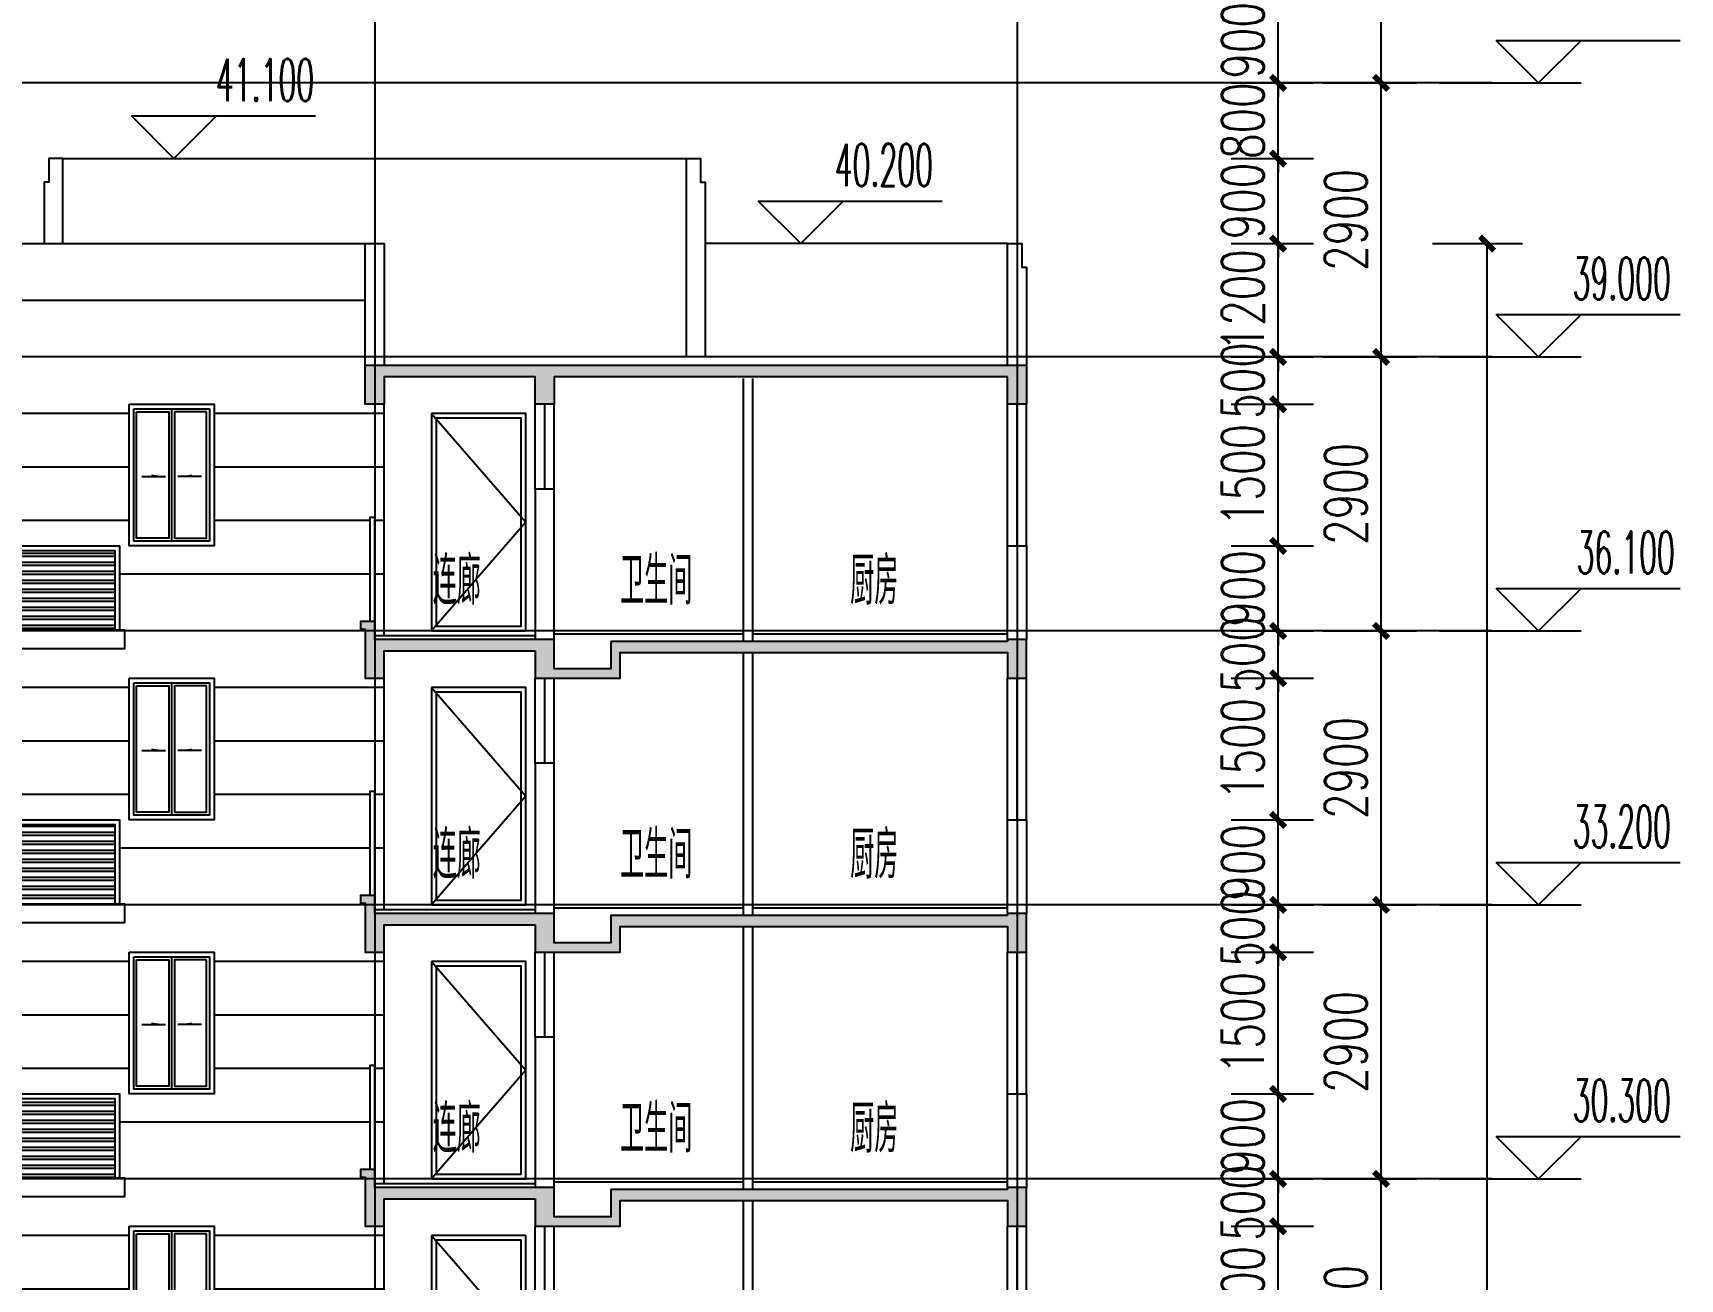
# Model space of a CAD drawing. Extents: x -59851 to 653804, y -249523 to 437614.
# Drawn here: x 621103 to 638540, y 393828 to 407017 of the extents above; entities that cross this region are included whole.
import ezdxf

# ---------------------------------------------------------------- set-up
doc = ezdxf.new("R2010")
doc.units = 0
doc.header["$LTSCALE"] = 1000
doc.header["$MEASUREMENT"] = 0
for name, color, linetype in [('A-材质分割线（横向）', 252, 'Continuous'), ('A-注释', 8, 'Continuous'), ('A-看线', 105, 'Continuous'), ('A-示意', 8, 'Continuous'), ('A-第三道尺寸线', 105, 'Continuous'), ('DIM_ELEV', 3, 'Continuous'), ('DOTE', 16, 'Continuous'), ('ELE-0', 142, 'Continuous'), ('ELE-1', 41, 'Continuous'), ('ELE-3', 35, 'Continuous'), ('ELE-6', 8, 'Continuous'), ('PUB_DIM', 3, 'Continuous'), ('PUB_HATCH', 8, 'Continuous'), ('PUB_TEXT', 7, 'Continuous'), ('WALL', 2, 'Continuous'), ('WINDOW', 4, 'Continuous'), ('剖面构造层', 7, 'Continuous'), ('栏杆', 142, 'Continuous')]:
    doc.layers.add(name, color=color, linetype=linetype)
doc.styles.add('_TCH_DIM', font='SIMPLEX.shx', dxfattribs={"width": 0.7, "bigfont": 'GBCBIG.shx'})
doc.styles.add('_TCH_DIM_T3', font='SIMPLEX.shx', dxfattribs={"width": 0.705882, "bigfont": 'GBCBIG.shx'})
doc.styles.get("Standard").update_dxf_attribs({"font": 'gbenor.shx', "width": 0.7, "bigfont": 'gbcbig.shx'})
doc.dimstyles.new('_TCH_ARCH&&150', dxfattribs={"dimtxt": 446.25, "dimasz": 150, "dimexe": 375, "dimexo": 450, "dimgap": 150, "dimtad": 1, "dimdec": 0, "dimzin": 0, "dimdsep": 46, "dimtxsty": '_TCH_DIM_T3', "dimblk": 'ARCHTICK', "dimcen": 0.09, "dimclrt": 7, "dimazin": 2, "dimtfac": 1, "dimtdec": 0, "dimtix": 1, "dimtmove": 2, "dimatfit": 3, "dimfxl": 0, "dimtolj": 1, "dimtzin": 0, "dimarcsym": 0})

# ---------------------------------------------------------------- blocks, each defined once
blk = doc.blocks.new('1-13fp2')
at = {"layer": 'A-注释'}
for points in [[(400441, 363032), (400291, 363032), (400291, 363052)], [(400570, 363032), (400720, 363032), (400720, 363052)]]:
    blk.add_hatch(color=256, dxfattribs=at).paths.add_polyline_path(points)
at = {"layer": 'PUB_HATCH'}
h = blk.add_hatch(dxfattribs=at)
h.set_pattern_fill('ANSI32', color=256, scale=20, angle=135)
h.set_pattern_definition([(180, (6950.08, 0), (-7e-15, -95.25), []), (180, (6918.33, 31.75), (-7e-15, -95.25), [])])
h.paths.add_polyline_path([(398855, 362247), (398855, 361407), (399905, 361407), (399905, 362247)])
h = blk.add_hatch(color=256, dxfattribs=at)
h.dxf.hatch_style = 1
h.paths.add_polyline_path([(402655, 361397), (402555, 361397), (402555, 360897), (402655, 360897)])
h.paths.add_polyline_path([(402655, 361497), (402505, 361497), (402505, 361417), (402555, 361417), (402555, 361397), (402655, 361397)])
h.paths.add_polyline_path([(404555, 361307), (402655, 361307), (402655, 360897), (402755, 360897), (402755, 361187), (404355, 361187), (404355, 360897), (405255, 360897), (405255, 361167), (409355, 361167), (409355, 360897), (409555, 360897), (409555, 361307), (409355, 361307), (409355, 361287), (405155, 361287), (405155, 360997), (404555, 360997)])
at = {"layer": 'A-材质分割线（横向）'}
for points in [[(402555, 364297), (393055, 364297)], [(400055, 363697), (398755, 363697)], [(402755, 363697), (400955, 363697)], [(400055, 363130), (398755, 363130)], [(402755, 363130), (400955, 363130)], [(400055, 362564), (398755, 362564)], [(402605, 362564), (400955, 362564)], [(402755, 362564), (402655, 362564)], [(402605, 361997), (399955, 361997)], [(402755, 361997), (402655, 361997)]]:
    blk.add_lwpolyline(points, dxfattribs=at)
at = {"layer": 'A-注释'}
for points in [[(400189, 363032), (400441, 363032)], [(400821, 363032), (400570, 363032)]]:
    blk.add_lwpolyline(points, dxfattribs=at)
at = {"layer": 'A-看线'}
blk.add_lwpolyline([(402755, 361347), (402755, 363797)], dxfattribs=at)
at = {"layer": 'A-示意'}
blk.add_lwpolyline([(403255, 363697), (404255, 362547), (403255, 361397)], dxfattribs=at)
at = {"layer": 'ELE-0'}
for points in [[(400055, 363797), (400955, 363797), (400955, 362297), (400055, 362297)], [(400105, 363747), (400905, 363747), (400905, 362347), (400105, 362347)], [(400135, 363717), (400475, 363717), (400475, 362377), (400135, 362377)], [(400875, 363717), (400535, 363717), (400535, 362377), (400875, 362377)], [(403255, 363697), (403255, 361397), (404255, 361397), (404255, 363697)], [(403305, 363647), (403305, 361447), (404205, 361447), (404205, 363647)]]:
    blk.add_lwpolyline(points, close=True, dxfattribs=at)
blk.add_lwpolyline([(400505, 363747), (400505, 362347)], dxfattribs=at)
at = {"layer": 'ELE-3'}
blk.add_lwpolyline([(398755, 361407), (400005, 361407), (400005, 361207), (398755, 361207)], close=True, dxfattribs=at)
at = {"layer": 'ELE-6'}
for points in [[(398805, 361407), (398805, 362297), (399955, 362297), (399955, 361407)], [(398855, 361407), (398855, 362247), (399905, 362247), (399905, 361407)]]:
    blk.add_lwpolyline(points, dxfattribs=at)
at = {"layer": 'WALL'}
for p, q in [((406555, 364067), (406555, 361287)), ((406655, 364067), (406655, 361287)), ((405155, 361287), (409355, 361287))]:
    blk.add_line(p, q, dxfattribs=at)
for points in [[(404555, 361307), (404555, 362897), (404355, 362897), (404355, 361307)], [(409355, 361307), (409355, 362297), (409555, 362297), (409555, 361307)], [(404555, 361307), (402655, 361307), (402655, 361497), (402505, 361497), (402505, 361417), (402555, 361417), (402555, 360897), (402755, 360897), (402755, 361187), (404355, 361187)], [(404355, 361187), (404355, 360897), (405255, 360897), (405255, 361167), (409355, 361167), (409355, 360897), (409555, 360897), (409555, 361307), (409355, 361307), (409355, 361287)], [(405155, 361287), (405155, 360997), (404555, 360997), (404555, 361307)]]:
    blk.add_lwpolyline(points, dxfattribs=at)
at = {"layer": 'WINDOW'}
for points in [[(404355, 362897), (404355, 363797)], [(404455, 362897), (404455, 363797)], [(404555, 362897), (404555, 363797)], [(409355, 362297), (409355, 363797)], [(409455, 362297), (409455, 363797)], [(409555, 362297), (409555, 363797)]]:
    blk.add_lwpolyline(points, dxfattribs=at)
at = {"layer": '剖面构造层'}
for points in [[(402655, 361347), (404355, 361347)], [(404555, 361367), (406555, 361367)], [(406655, 361367), (409355, 361367)]]:
    blk.add_lwpolyline(points, dxfattribs=at)
at = {"layer": '栏杆'}
blk.add_lwpolyline([(402655, 361497), (402655, 362597), (402605, 362597), (402605, 361497)], dxfattribs=at)
at = {"layer": 'PUB_TEXT', "width": 0.7}
for s, p in [('连廊', (403269, 361675)), ('卫生间', (405252, 361675)), ('厨房', (407689, 361675))]:
    blk.add_text(s, height=506.4, dxfattribs=at).set_placement(p)
blk = doc.blocks.new('14starty')
at = {"layer": 'A-材质分割线（横向）'}
blk.add_lwpolyline([(393055, 358052), (402555, 358052)], dxfattribs=at)
blk = doc.blocks.new('_ArchTick')
at = {"color": 0, "linetype": 'ByBlock', "const_width": 0.4}
blk.add_lwpolyline([(-0.5, -0.5), (0.5, 0.5)], dxfattribs=at)
blk = doc.blocks.new('*D4742')
at = {"layer": 'Defpoints', "color": 0, "transparency": 16777216}
for p in [(635470, 404788), (636497, 404788), (635470, 364438)]:
    blk.add_point(p, dxfattribs=at)
at = {"layer": 'PUB_DIM', "color": 0, "lineweight": -2, "transparency": 16777216}
for p, q in [((635920, 404788), (636872, 404788)), ((636497, 364438), (636497, 404788)), ((635920, 364438), (636872, 364438))]:
    blk.add_line(p, q, dxfattribs=at)
at = {"layer": 'PUB_DIM', "color": 0, "lineweight": -2, "transparency": 16777216, "xscale": 150, "yscale": 150, "zscale": 150}
for p, rotation in [((636497, 404788), 90), ((636497, 364438), 270)]:
    blk.add_blockref('_ArchTick', p, dxfattribs=dict(at, rotation=rotation))
at = {"layer": 'PUB_DIM', "color": 7, "transparency": 16777216, "insert": (636124, 384613), "char_height": 446.2, "attachment_point": 5, "rotation": 90, "style": '_TCH_DIM_T3'}
blk.add_mtext('\\A1;40350', dxfattribs=at)
blk = doc.blocks.new('*D4747')
at = {"layer": 'Defpoints', "color": 0, "transparency": 16777216}
for p in [(634309, 409388), (635374, 409388), (634309, 406488)]:
    blk.add_point(p, dxfattribs=at)
at = {"layer": 'PUB_DIM', "color": 0, "lineweight": -2, "transparency": 16777216}
for p, q in [((634759, 409388), (635749, 409388)), ((635374, 406488), (635374, 409388)), ((634759, 406488), (635749, 406488))]:
    blk.add_line(p, q, dxfattribs=at)
at = {"layer": 'PUB_DIM', "color": 0, "lineweight": -2, "transparency": 16777216, "xscale": 150, "yscale": 150, "zscale": 150}
for p, rotation in [((635374, 409388), 90), ((635374, 406488), 270)]:
    blk.add_blockref('_ArchTick', p, dxfattribs=dict(at, rotation=rotation))
at = {"layer": 'PUB_DIM', "color": 7, "transparency": 16777216, "insert": (635001, 407938), "char_height": 446.2, "attachment_point": 5, "rotation": 90, "style": '_TCH_DIM_T3'}
blk.add_mtext('\\A1;2900', dxfattribs=at)
blk = doc.blocks.new('*D4748')
at = {"layer": 'Defpoints', "color": 0, "transparency": 16777216}
for p in [(634309, 406488), (635374, 406488), (634309, 403588)]:
    blk.add_point(p, dxfattribs=at)
at = {"layer": 'PUB_DIM', "color": 0, "lineweight": -2, "transparency": 16777216}
for p, q in [((634759, 406488), (635749, 406488)), ((635374, 403588), (635374, 406488)), ((634759, 403588), (635749, 403588))]:
    blk.add_line(p, q, dxfattribs=at)
at = {"layer": 'PUB_DIM', "color": 0, "lineweight": -2, "transparency": 16777216, "xscale": 150, "yscale": 150, "zscale": 150}
for p, rotation in [((635374, 406488), 90), ((635374, 403588), 270)]:
    blk.add_blockref('_ArchTick', p, dxfattribs=dict(at, rotation=rotation))
at = {"layer": 'PUB_DIM', "color": 7, "transparency": 16777216, "insert": (635001, 405038), "char_height": 446.2, "attachment_point": 5, "rotation": 90, "style": '_TCH_DIM_T3'}
blk.add_mtext('\\A1;2900', dxfattribs=at)
blk = doc.blocks.new('*D4749')
at = {"layer": 'Defpoints', "color": 0, "transparency": 16777216}
for p in [(634309, 403588), (635374, 403588), (634309, 400688)]:
    blk.add_point(p, dxfattribs=at)
at = {"layer": 'PUB_DIM', "color": 0, "lineweight": -2, "transparency": 16777216}
for p, q in [((634759, 403588), (635749, 403588)), ((635374, 400688), (635374, 403588)), ((634759, 400688), (635749, 400688))]:
    blk.add_line(p, q, dxfattribs=at)
at = {"layer": 'PUB_DIM', "color": 0, "lineweight": -2, "transparency": 16777216, "xscale": 150, "yscale": 150, "zscale": 150}
for p, rotation in [((635374, 403588), 90), ((635374, 400688), 270)]:
    blk.add_blockref('_ArchTick', p, dxfattribs=dict(at, rotation=rotation))
at = {"layer": 'PUB_DIM', "color": 7, "transparency": 16777216, "insert": (635001, 402138), "char_height": 446.2, "attachment_point": 5, "rotation": 90, "style": '_TCH_DIM_T3'}
blk.add_mtext('\\A1;2900', dxfattribs=at)
blk = doc.blocks.new('*D4750')
at = {"layer": 'Defpoints', "color": 0, "transparency": 16777216}
for p in [(634309, 400688), (635374, 400688), (634309, 397788)]:
    blk.add_point(p, dxfattribs=at)
at = {"layer": 'PUB_DIM', "color": 0, "lineweight": -2, "transparency": 16777216}
for p, q in [((634759, 400688), (635749, 400688)), ((635374, 397788), (635374, 400688)), ((634759, 397788), (635749, 397788))]:
    blk.add_line(p, q, dxfattribs=at)
at = {"layer": 'PUB_DIM', "color": 0, "lineweight": -2, "transparency": 16777216, "xscale": 150, "yscale": 150, "zscale": 150}
for p, rotation in [((635374, 400688), 90), ((635374, 397788), 270)]:
    blk.add_blockref('_ArchTick', p, dxfattribs=dict(at, rotation=rotation))
at = {"layer": 'PUB_DIM', "color": 7, "transparency": 16777216, "insert": (635001, 399238), "char_height": 446.2, "attachment_point": 5, "rotation": 90, "style": '_TCH_DIM_T3'}
blk.add_mtext('\\A1;2900', dxfattribs=at)
blk = doc.blocks.new('*D4751')
at = {"layer": 'Defpoints', "color": 0, "transparency": 16777216}
for p in [(634309, 397788), (635374, 397788), (634309, 394888)]:
    blk.add_point(p, dxfattribs=at)
at = {"layer": 'PUB_DIM', "color": 0, "lineweight": -2, "transparency": 16777216}
for p, q in [((634759, 397788), (635749, 397788)), ((635374, 394888), (635374, 397788)), ((634759, 394888), (635749, 394888))]:
    blk.add_line(p, q, dxfattribs=at)
at = {"layer": 'PUB_DIM', "color": 0, "lineweight": -2, "transparency": 16777216, "xscale": 150, "yscale": 150, "zscale": 150}
for p, rotation in [((635374, 397788), 90), ((635374, 394888), 270)]:
    blk.add_blockref('_ArchTick', p, dxfattribs=dict(at, rotation=rotation))
at = {"layer": 'PUB_DIM', "color": 7, "transparency": 16777216, "insert": (635001, 396338), "char_height": 446.2, "attachment_point": 5, "rotation": 90, "style": '_TCH_DIM_T3'}
blk.add_mtext('\\A1;2900', dxfattribs=at)
blk = doc.blocks.new('*D4752')
at = {"layer": 'Defpoints', "color": 0, "transparency": 16777216}
for p in [(634309, 394888), (635374, 394888), (634309, 391988)]:
    blk.add_point(p, dxfattribs=at)
at = {"layer": 'PUB_DIM', "color": 0, "lineweight": -2, "transparency": 16777216}
for p, q in [((634759, 394888), (635749, 394888)), ((635374, 391988), (635374, 394888)), ((634759, 391988), (635749, 391988))]:
    blk.add_line(p, q, dxfattribs=at)
at = {"layer": 'PUB_DIM', "color": 0, "lineweight": -2, "transparency": 16777216, "xscale": 150, "yscale": 150, "zscale": 150}
for p, rotation in [((635374, 394888), 90), ((635374, 391988), 270)]:
    blk.add_blockref('_ArchTick', p, dxfattribs=dict(at, rotation=rotation))
at = {"layer": 'PUB_DIM', "color": 7, "transparency": 16777216, "insert": (635001, 393438), "char_height": 446.2, "attachment_point": 5, "rotation": 90, "style": '_TCH_DIM_T3'}
blk.add_mtext('\\A1;2900', dxfattribs=at)
blk = doc.blocks.new('*D4776')
at = {"layer": 'A-第三道尺寸线', "color": 0, "lineweight": -2, "transparency": 16777216}
for p, q in [((634284, 407388), (634284, 407538)), ((633787, 407388), (634659, 407388)), ((634284, 406488), (634284, 407388)), ((633787, 406488), (634659, 406488)), ((634284, 406488), (634284, 406338))]:
    blk.add_line(p, q, dxfattribs=at)
at = {"layer": 'Defpoints', "color": 0, "transparency": 16777216}
for p in [(633337, 407388), (634284, 407388), (633337, 406488)]:
    blk.add_point(p, dxfattribs=at)
at = {"layer": 'A-第三道尺寸线', "color": 0, "lineweight": -2, "transparency": 16777216, "xscale": 150, "yscale": 150, "zscale": 150}
for p, rotation in [((634284, 407388), 270), ((634284, 406488), 90)]:
    blk.add_blockref('_ArchTick', p, dxfattribs=dict(at, rotation=rotation))
at = {"layer": 'A-第三道尺寸线', "color": 7, "transparency": 16777216, "insert": (633911, 406938), "char_height": 446.2, "attachment_point": 5, "rotation": 90, "style": '_TCH_DIM_T3'}
blk.add_mtext('\\A1;900', dxfattribs=at)
blk = doc.blocks.new('*D4777')
at = {"layer": 'A-第三道尺寸线', "color": 0, "lineweight": -2, "transparency": 16777216}
for p, q in [((634284, 406488), (634284, 406638)), ((633787, 406488), (634659, 406488)), ((634284, 405688), (634284, 406488)), ((633787, 405688), (634659, 405688)), ((634284, 405688), (634284, 405538))]:
    blk.add_line(p, q, dxfattribs=at)
at = {"layer": 'Defpoints', "color": 0, "transparency": 16777216}
for p in [(633337, 406488), (634284, 406488), (633337, 405688)]:
    blk.add_point(p, dxfattribs=at)
at = {"layer": 'A-第三道尺寸线', "color": 0, "lineweight": -2, "transparency": 16777216, "xscale": 150, "yscale": 150, "zscale": 150}
for p, rotation in [((634284, 406488), 270), ((634284, 405688), 90)]:
    blk.add_blockref('_ArchTick', p, dxfattribs=dict(at, rotation=rotation))
at = {"layer": 'A-第三道尺寸线', "color": 7, "transparency": 16777216, "insert": (633911, 406088), "char_height": 446.2, "attachment_point": 5, "rotation": 90, "style": '_TCH_DIM_T3'}
blk.add_mtext('\\A1;800', dxfattribs=at)
blk = doc.blocks.new('*D4778')
at = {"layer": 'A-第三道尺寸线', "color": 0, "lineweight": -2, "transparency": 16777216}
for p, q in [((634284, 405688), (634284, 405838)), ((633787, 405688), (634659, 405688)), ((634284, 404788), (634284, 405688)), ((633787, 404788), (634659, 404788)), ((634284, 404788), (634284, 404638))]:
    blk.add_line(p, q, dxfattribs=at)
at = {"layer": 'Defpoints', "color": 0, "transparency": 16777216}
for p in [(633337, 405688), (634284, 405688), (633337, 404788)]:
    blk.add_point(p, dxfattribs=at)
at = {"layer": 'A-第三道尺寸线', "color": 0, "lineweight": -2, "transparency": 16777216, "xscale": 150, "yscale": 150, "zscale": 150}
for p, rotation in [((634284, 405688), 270), ((634284, 404788), 90)]:
    blk.add_blockref('_ArchTick', p, dxfattribs=dict(at, rotation=rotation))
at = {"layer": 'A-第三道尺寸线', "color": 7, "transparency": 16777216, "insert": (633911, 405238), "char_height": 446.2, "attachment_point": 5, "rotation": 90, "style": '_TCH_DIM_T3'}
blk.add_mtext('\\A1;900', dxfattribs=at)
blk = doc.blocks.new('*D4779')
at = {"layer": 'A-第三道尺寸线', "color": 0, "lineweight": -2, "transparency": 16777216}
for p, q in [((634284, 404788), (634284, 404938)), ((633787, 404788), (634659, 404788)), ((634284, 403588), (634284, 404788)), ((633787, 403588), (634659, 403588)), ((634284, 403588), (634284, 403438))]:
    blk.add_line(p, q, dxfattribs=at)
at = {"layer": 'Defpoints', "color": 0, "transparency": 16777216}
for p in [(633337, 404788), (634284, 404788), (633337, 403588)]:
    blk.add_point(p, dxfattribs=at)
at = {"layer": 'A-第三道尺寸线', "color": 0, "lineweight": -2, "transparency": 16777216, "xscale": 150, "yscale": 150, "zscale": 150}
for p, rotation in [((634284, 404788), 270), ((634284, 403588), 90)]:
    blk.add_blockref('_ArchTick', p, dxfattribs=dict(at, rotation=rotation))
at = {"layer": 'A-第三道尺寸线', "color": 7, "transparency": 16777216, "insert": (633911, 404188), "char_height": 446.2, "attachment_point": 5, "rotation": 90, "style": '_TCH_DIM_T3'}
blk.add_mtext('\\A1;1200', dxfattribs=at)
blk = doc.blocks.new('*D4780')
at = {"layer": 'A-第三道尺寸线', "color": 0, "lineweight": -2, "transparency": 16777216}
for p, q in [((634284, 403588), (634284, 403738)), ((633787, 403588), (634659, 403588)), ((634284, 403088), (634284, 403588)), ((633787, 403088), (634659, 403088)), ((634284, 403088), (634284, 402938))]:
    blk.add_line(p, q, dxfattribs=at)
at = {"layer": 'Defpoints', "color": 0, "transparency": 16777216}
for p in [(633337, 403588), (634284, 403588), (633337, 403088)]:
    blk.add_point(p, dxfattribs=at)
at = {"layer": 'A-第三道尺寸线', "color": 0, "lineweight": -2, "transparency": 16777216, "xscale": 150, "yscale": 150, "zscale": 150}
for p, rotation in [((634284, 403588), 270), ((634284, 403088), 90)]:
    blk.add_blockref('_ArchTick', p, dxfattribs=dict(at, rotation=rotation))
at = {"layer": 'A-第三道尺寸线', "color": 7, "transparency": 16777216, "insert": (633911, 403338), "char_height": 446.2, "attachment_point": 5, "rotation": 90, "style": '_TCH_DIM_T3'}
blk.add_mtext('\\A1;500', dxfattribs=at)
blk = doc.blocks.new('*D4781')
at = {"layer": 'A-第三道尺寸线', "color": 0, "lineweight": -2, "transparency": 16777216}
for p, q in [((633787, 403088), (634659, 403088)), ((634284, 401588), (634284, 403088)), ((633787, 401588), (634659, 401588))]:
    blk.add_line(p, q, dxfattribs=at)
at = {"layer": 'Defpoints', "color": 0, "transparency": 16777216}
for p in [(633337, 403088), (634284, 403088), (633337, 401588)]:
    blk.add_point(p, dxfattribs=at)
at = {"layer": 'A-第三道尺寸线', "color": 0, "lineweight": -2, "transparency": 16777216, "xscale": 150, "yscale": 150, "zscale": 150}
for p, rotation in [((634284, 403088), 90), ((634284, 401588), 270)]:
    blk.add_blockref('_ArchTick', p, dxfattribs=dict(at, rotation=rotation))
at = {"layer": 'A-第三道尺寸线', "color": 7, "transparency": 16777216, "insert": (633911, 402338), "char_height": 446.2, "attachment_point": 5, "rotation": 90, "style": '_TCH_DIM_T3'}
blk.add_mtext('\\A1;1500', dxfattribs=at)
blk = doc.blocks.new('*D4782')
at = {"layer": 'A-第三道尺寸线', "color": 0, "lineweight": -2, "transparency": 16777216}
for p, q in [((634284, 401588), (634284, 401738)), ((633787, 401588), (634659, 401588)), ((634284, 400688), (634284, 401588)), ((633787, 400688), (634659, 400688)), ((634284, 400688), (634284, 400538))]:
    blk.add_line(p, q, dxfattribs=at)
at = {"layer": 'Defpoints', "color": 0, "transparency": 16777216}
for p in [(633337, 401588), (634284, 401588), (633337, 400688)]:
    blk.add_point(p, dxfattribs=at)
at = {"layer": 'A-第三道尺寸线', "color": 0, "lineweight": -2, "transparency": 16777216, "xscale": 150, "yscale": 150, "zscale": 150}
for p, rotation in [((634284, 401588), 270), ((634284, 400688), 90)]:
    blk.add_blockref('_ArchTick', p, dxfattribs=dict(at, rotation=rotation))
at = {"layer": 'A-第三道尺寸线', "color": 7, "transparency": 16777216, "insert": (633911, 401138), "char_height": 446.2, "attachment_point": 5, "rotation": 90, "style": '_TCH_DIM_T3'}
blk.add_mtext('\\A1;900', dxfattribs=at)
blk = doc.blocks.new('*D4783')
at = {"layer": 'A-第三道尺寸线', "color": 0, "lineweight": -2, "transparency": 16777216}
for p, q in [((633787, 400688), (634659, 400688)), ((634284, 400688), (634284, 400838)), ((634284, 400188), (634284, 400688)), ((633787, 400188), (634659, 400188)), ((634284, 400188), (634284, 400038))]:
    blk.add_line(p, q, dxfattribs=at)
at = {"layer": 'Defpoints', "color": 0, "transparency": 16777216}
for p in [(633337, 400688), (634284, 400688), (633337, 400188)]:
    blk.add_point(p, dxfattribs=at)
at = {"layer": 'A-第三道尺寸线', "color": 0, "lineweight": -2, "transparency": 16777216, "xscale": 150, "yscale": 150, "zscale": 150}
for p, rotation in [((634284, 400688), 270), ((634284, 400188), 90)]:
    blk.add_blockref('_ArchTick', p, dxfattribs=dict(at, rotation=rotation))
at = {"layer": 'A-第三道尺寸线', "color": 7, "transparency": 16777216, "insert": (633911, 400438), "char_height": 446.2, "attachment_point": 5, "rotation": 90, "style": '_TCH_DIM_T3'}
blk.add_mtext('\\A1;500', dxfattribs=at)
blk = doc.blocks.new('*D4784')
at = {"layer": 'A-第三道尺寸线', "color": 0, "lineweight": -2, "transparency": 16777216}
for p, q in [((633787, 400188), (634659, 400188)), ((634284, 398688), (634284, 400188)), ((633787, 398688), (634659, 398688))]:
    blk.add_line(p, q, dxfattribs=at)
at = {"layer": 'Defpoints', "color": 0, "transparency": 16777216}
for p in [(633337, 400188), (634284, 400188), (633337, 398688)]:
    blk.add_point(p, dxfattribs=at)
at = {"layer": 'A-第三道尺寸线', "color": 0, "lineweight": -2, "transparency": 16777216, "xscale": 150, "yscale": 150, "zscale": 150}
for p, rotation in [((634284, 400188), 90), ((634284, 398688), 270)]:
    blk.add_blockref('_ArchTick', p, dxfattribs=dict(at, rotation=rotation))
at = {"layer": 'A-第三道尺寸线', "color": 7, "transparency": 16777216, "insert": (633911, 399438), "char_height": 446.2, "attachment_point": 5, "rotation": 90, "style": '_TCH_DIM_T3'}
blk.add_mtext('\\A1;1500', dxfattribs=at)
blk = doc.blocks.new('*D4785')
at = {"layer": 'A-第三道尺寸线', "color": 0, "lineweight": -2, "transparency": 16777216}
for p, q in [((634284, 398688), (634284, 398838)), ((633787, 398688), (634659, 398688)), ((634284, 397788), (634284, 398688)), ((633787, 397788), (634659, 397788)), ((634284, 397788), (634284, 397638))]:
    blk.add_line(p, q, dxfattribs=at)
at = {"layer": 'Defpoints', "color": 0, "transparency": 16777216}
for p in [(633337, 398688), (634284, 398688), (633337, 397788)]:
    blk.add_point(p, dxfattribs=at)
at = {"layer": 'A-第三道尺寸线', "color": 0, "lineweight": -2, "transparency": 16777216, "xscale": 150, "yscale": 150, "zscale": 150}
for p, rotation in [((634284, 398688), 270), ((634284, 397788), 90)]:
    blk.add_blockref('_ArchTick', p, dxfattribs=dict(at, rotation=rotation))
at = {"layer": 'A-第三道尺寸线', "color": 7, "transparency": 16777216, "insert": (633911, 398238), "char_height": 446.2, "attachment_point": 5, "rotation": 90, "style": '_TCH_DIM_T3'}
blk.add_mtext('\\A1;900', dxfattribs=at)
blk = doc.blocks.new('*D4786')
at = {"layer": 'A-第三道尺寸线', "color": 0, "lineweight": -2, "transparency": 16777216}
for p, q in [((634284, 397788), (634284, 397938)), ((633787, 397788), (634659, 397788)), ((634284, 397288), (634284, 397788)), ((633787, 397288), (634659, 397288)), ((634284, 397288), (634284, 397138))]:
    blk.add_line(p, q, dxfattribs=at)
at = {"layer": 'Defpoints', "color": 0, "transparency": 16777216}
for p in [(633337, 397788), (634284, 397788), (633337, 397288)]:
    blk.add_point(p, dxfattribs=at)
at = {"layer": 'A-第三道尺寸线', "color": 0, "lineweight": -2, "transparency": 16777216, "xscale": 150, "yscale": 150, "zscale": 150}
for p, rotation in [((634284, 397788), 270), ((634284, 397288), 90)]:
    blk.add_blockref('_ArchTick', p, dxfattribs=dict(at, rotation=rotation))
at = {"layer": 'A-第三道尺寸线', "color": 7, "transparency": 16777216, "insert": (633911, 397538), "char_height": 446.2, "attachment_point": 5, "rotation": 90, "style": '_TCH_DIM_T3'}
blk.add_mtext('\\A1;500', dxfattribs=at)
blk = doc.blocks.new('*D4787')
at = {"layer": 'A-第三道尺寸线', "color": 0, "lineweight": -2, "transparency": 16777216}
for p, q in [((633787, 397288), (634659, 397288)), ((634284, 395788), (634284, 397288)), ((633787, 395788), (634659, 395788))]:
    blk.add_line(p, q, dxfattribs=at)
at = {"layer": 'Defpoints', "color": 0, "transparency": 16777216}
for p in [(633337, 397288), (634284, 397288), (633337, 395788)]:
    blk.add_point(p, dxfattribs=at)
at = {"layer": 'A-第三道尺寸线', "color": 0, "lineweight": -2, "transparency": 16777216, "xscale": 150, "yscale": 150, "zscale": 150}
for p, rotation in [((634284, 397288), 90), ((634284, 395788), 270)]:
    blk.add_blockref('_ArchTick', p, dxfattribs=dict(at, rotation=rotation))
at = {"layer": 'A-第三道尺寸线', "color": 7, "transparency": 16777216, "insert": (633911, 396538), "char_height": 446.2, "attachment_point": 5, "rotation": 90, "style": '_TCH_DIM_T3'}
blk.add_mtext('\\A1;1500', dxfattribs=at)
blk = doc.blocks.new('*D4788')
at = {"layer": 'A-第三道尺寸线', "color": 0, "lineweight": -2, "transparency": 16777216}
for p, q in [((634284, 395788), (634284, 395938)), ((633787, 395788), (634659, 395788)), ((634284, 394888), (634284, 395788)), ((633787, 394888), (634659, 394888)), ((634284, 394888), (634284, 394738))]:
    blk.add_line(p, q, dxfattribs=at)
at = {"layer": 'Defpoints', "color": 0, "transparency": 16777216}
for p in [(633337, 395788), (634284, 395788), (633337, 394888)]:
    blk.add_point(p, dxfattribs=at)
at = {"layer": 'A-第三道尺寸线', "color": 0, "lineweight": -2, "transparency": 16777216, "xscale": 150, "yscale": 150, "zscale": 150}
for p, rotation in [((634284, 395788), 270), ((634284, 394888), 90)]:
    blk.add_blockref('_ArchTick', p, dxfattribs=dict(at, rotation=rotation))
at = {"layer": 'A-第三道尺寸线', "color": 7, "transparency": 16777216, "insert": (633911, 395338), "char_height": 446.2, "attachment_point": 5, "rotation": 90, "style": '_TCH_DIM_T3'}
blk.add_mtext('\\A1;900', dxfattribs=at)
blk = doc.blocks.new('*D4789')
at = {"layer": 'A-第三道尺寸线', "color": 0, "lineweight": -2, "transparency": 16777216}
for p, q in [((634284, 394888), (634284, 395038)), ((633787, 394888), (634659, 394888)), ((634284, 394388), (634284, 394888)), ((633787, 394388), (634659, 394388)), ((634284, 394388), (634284, 394238))]:
    blk.add_line(p, q, dxfattribs=at)
at = {"layer": 'Defpoints', "color": 0, "transparency": 16777216}
for p in [(633337, 394888), (634284, 394888), (633337, 394388)]:
    blk.add_point(p, dxfattribs=at)
at = {"layer": 'A-第三道尺寸线', "color": 0, "lineweight": -2, "transparency": 16777216, "xscale": 150, "yscale": 150, "zscale": 150}
for p, rotation in [((634284, 394888), 270), ((634284, 394388), 90)]:
    blk.add_blockref('_ArchTick', p, dxfattribs=dict(at, rotation=rotation))
at = {"layer": 'A-第三道尺寸线', "color": 7, "transparency": 16777216, "insert": (633911, 394638), "char_height": 446.2, "attachment_point": 5, "rotation": 90, "style": '_TCH_DIM_T3'}
blk.add_mtext('\\A1;500', dxfattribs=at)
blk = doc.blocks.new('*D4790')
at = {"layer": 'A-第三道尺寸线', "color": 0, "lineweight": -2, "transparency": 16777216}
for p, q in [((633787, 394388), (634659, 394388)), ((634284, 392888), (634284, 394388)), ((633787, 392888), (634659, 392888))]:
    blk.add_line(p, q, dxfattribs=at)
at = {"layer": 'Defpoints', "color": 0, "transparency": 16777216}
for p in [(633337, 394388), (634284, 394388), (633337, 392888)]:
    blk.add_point(p, dxfattribs=at)
at = {"layer": 'A-第三道尺寸线', "color": 0, "lineweight": -2, "transparency": 16777216, "xscale": 150, "yscale": 150, "zscale": 150}
for p, rotation in [((634284, 394388), 90), ((634284, 392888), 270)]:
    blk.add_blockref('_ArchTick', p, dxfattribs=dict(at, rotation=rotation))
at = {"layer": 'A-第三道尺寸线', "color": 7, "transparency": 16777216, "insert": (633911, 393638), "char_height": 446.2, "attachment_point": 5, "rotation": 90, "style": '_TCH_DIM_T3'}
blk.add_mtext('\\A1;1500', dxfattribs=at)

msp = doc.modelspace()

# ---------------------------------------------------------------- hatches: boundary and pattern name
at = {"layer": 'PUB_HATCH'}
h = msp.add_hatch(color=256, dxfattribs=at)
h.dxf.hatch_style = 1
h.paths.add_polyline_path([(624721.2, 403497.8), (624621.2, 403497.8), (624621.2, 403087.8), (624721.2, 403087.8)])
h.paths.add_polyline_path([(631521.2, 403497.8), (624721.2, 403497.8), (624721.2, 403087.8), (624821.2, 403087.8), (624821.2, 403377.8), (626421.2, 403377.8), (626421.2, 403087.8), (626621.2, 403087.8), (626621.2, 403377.8), (631421.2, 403377.8), (631421.2, 403087.8), (631521.2, 403087.8)])
h.paths.add_polyline_path([(631621.2, 403497.8), (631521.2, 403497.8), (631521.2, 403087.8), (631621.2, 403087.8)])

# ---------------------------------------------------------------- linework, layer by layer
msp.add_lwpolyline([(631421.2, 403587.8), (624821.2, 403587.8)])
at = {"layer": 'DIM_ELEV'}
for p, q in [((637042.3, 406487.8), (636592.3, 406937.8)), ((636592.3, 406937.8), (638539.6, 406937.8)), ((637042.3, 406487.8), (637492.3, 406937.8)), ((635992.3, 406487.8), (637492.3, 406487.8)), ((622596.7, 405687.8), (622146.7, 406137.8)), ((622146.7, 406137.8), (624094, 406137.8)), ((622596.7, 405687.8), (623046.7, 406137.8)), ((629231.2, 404787.8), (628781.2, 405237.8)), ((628781.2, 405237.8), (630728.5, 405237.8)), ((629231.2, 404787.8), (629681.2, 405237.8)), ((637042.3, 403587.8), (636592.3, 404037.8)), ((636592.3, 404037.8), (638539.6, 404037.8)), ((637042.3, 403587.8), (637492.3, 404037.8)), ((635992.3, 403587.8), (637492.3, 403587.8)), ((637042.3, 400687.8), (636592.3, 401137.8)), ((636592.3, 401137.8), (638539.6, 401137.8)), ((637042.3, 400687.8), (637492.3, 401137.8)), ((635992.3, 400687.8), (637492.3, 400687.8)), ((637042.3, 397787.8), (636592.3, 398237.8)), ((636592.3, 398237.8), (638539.6, 398237.8)), ((637042.3, 397787.8), (637492.3, 398237.8)), ((635992.3, 397787.8), (637492.3, 397787.8)), ((637042.3, 394887.8), (636592.3, 395337.8)), ((636592.3, 395337.8), (638539.6, 395337.8)), ((637042.3, 394887.8), (637492.3, 395337.8)), ((635992.3, 394887.8), (637492.3, 394887.8))]:
    msp.add_line(p, q, dxfattribs=at)
at = {"layer": 'DOTE'}
for p, q in [((631521.2, 425248.2), (631521.2, 358707.4)), ((624721.2, 423848.2), (624721.2, 358707.4)), ((636551.5, 406487.8), (575689.5, 406487.8)), ((636551.5, 403587.8), (575689.5, 403587.8)), ((636551.5, 400687.8), (575689.5, 400687.8)), ((636551.5, 397787.8), (575689.5, 397787.8)), ((636551.5, 394887.8), (575689.5, 394887.8))]:
    msp.add_line(p, q, dxfattribs=at)
at = {"layer": 'ELE-1'}
msp.add_lwpolyline([(619221.2, 404787.8), (624621.2, 404787.8)], dxfattribs=at)
at = {"layer": 'ELE-6'}
for points in [[(621421.2, 404787.8), (621421.2, 405687.8), (621271.2, 405687.8), (621271.2, 405437.8), (621221.2, 405437.8), (621221.2, 404787.8)], [(621421.2, 405687.8), (628021.2, 405687.8)], [(628021.2, 403587.8), (628021.2, 405687.8), (628171.2, 405687.8), (628171.2, 405437.8), (628221.2, 405437.8), (628221.2, 403587.8)], [(631421.2, 404787.8), (628221.2, 404787.8)]]:
    msp.add_lwpolyline(points, dxfattribs=at)
at = {"layer": 'WALL'}
for points in [[(631421.2, 403377.8), (626621.2, 403377.8), (626621.2, 403087.8), (626421.2, 403087.8), (626421.2, 403377.8), (624821.2, 403377.8), (624821.2, 403087.8), (624621.2, 403087.8), (624621.2, 404537.8), (624621.2, 404537.8), (624621.2, 404787.8), (624821.2, 404787.8), (624821.2, 403497.8)], [(631421.2, 403497.8), (631421.2, 404787.8), (631571.2, 404787.8), (631571.2, 404537.8), (631621.2, 404537.8)], [(631621.2, 404537.8), (631621.2, 403087.8), (631421.2, 403087.8), (631421.2, 403377.8)], [(631621.2, 403497.8), (624621.2, 403497.8)]]:
    msp.add_lwpolyline(points, dxfattribs=at)

# ---------------------------------------------------------------- block references
for name, p in [('14starty', (222066, 46135.8)), ('1-13fp2', (222066, 39290.8)), ('1-13fp2', (222066, 36390.8)), ('1-13fp2', (222066, 33490.8)), ('1-13fp2', (222066, 30590.8))]:
    msp.add_blockref(name, p)

# ---------------------------------------------------------------- texts
at = {"layer": 'PUB_TEXT', "style": '_TCH_DIM', "width": 0.494118}
for s, p in [('41.100', (623041, 406295.3)), ('40.200', (629591.5, 405395.3)), ('39.000', (637402.6, 404195.3)), ('36.100', (637444.6, 401295.3)), ('33.200', (637402.6, 398395.3)), ('30.300', (637402.6, 395495.3))]:
    msp.add_text(s, height=446.25, dxfattribs=at).set_placement(p)

# ---------------------------------------------------------------- dimensions: what is measured, and where the dimension line sits
at = {"layer": 'A-第三道尺寸线'}
for p1, p2, picture, middle in [((633336.7, 406487.8), (633336.7, 407387.8), '*D4776', (633910.8, 406937.8)), ((633336.7, 405687.8), (633336.7, 406487.8), '*D4777', (633910.8, 406087.8)), ((633336.7, 404787.8), (633336.7, 405687.8), '*D4778', (633910.8, 405237.8)), ((633336.7, 403587.8), (633336.7, 404787.8), '*D4779', (633910.8, 404187.8)), ((633336.7, 403087.8), (633336.7, 403587.8), '*D4780', (633910.8, 403337.8)), ((633336.7, 401587.8), (633336.7, 403087.8), '*D4781', (633910.8, 402337.8)), ((633336.7, 400687.8), (633336.7, 401587.8), '*D4782', (633910.8, 401137.8)), ((633336.7, 400187.8), (633336.7, 400687.8), '*D4783', (633910.8, 400437.8)), ((633336.7, 398687.8), (633336.7, 400187.8), '*D4784', (633910.8, 399437.8)), ((633336.7, 397787.8), (633336.7, 398687.8), '*D4785', (633910.8, 398237.8)), ((633336.7, 397287.8), (633336.7, 397787.8), '*D4786', (633910.8, 397537.8)), ((633336.7, 395787.8), (633336.7, 397287.8), '*D4787', (633910.8, 396537.8)), ((633336.7, 394887.8), (633336.7, 395787.8), '*D4788', (633910.8, 395337.8)), ((633336.7, 394387.8), (633336.7, 394887.8), '*D4789', (633910.8, 394637.8)), ((633336.7, 392887.8), (633336.7, 394387.8), '*D4790', (633910.8, 393637.8))]:
    dim = msp.add_aligned_dim(p1=p1, p2=p2, distance=-947.2, dimstyle='_TCH_ARCH&&150', dxfattribs=at)
    dim.commit()
    dim.dimension.update_dxf_attribs({"geometry": picture, "text_midpoint": middle})
at = {"layer": 'PUB_DIM'}
for p1, p2, distance, picture, middle in [((634309.5, 406487.8), (634309.5, 409387.8), -1064.5, '*D4747', (635000.8, 407937.8)), ((634309.5, 403587.8), (634309.5, 406487.8), -1064.5, '*D4748', (635000.8, 405037.8)), ((635470.5, 364437.8), (635470.5, 404787.8), -1027, '*D4742', (636124.3, 384612.8)), ((634309.5, 400687.8), (634309.5, 403587.8), -1064.5, '*D4749', (635000.8, 402137.8)), ((634309.5, 397787.8), (634309.5, 400687.8), -1064.5, '*D4750', (635000.8, 399237.8)), ((634309.5, 394887.8), (634309.5, 397787.8), -1064.5, '*D4751', (635000.8, 396337.8)), ((634309.5, 391987.8), (634309.5, 394887.8), -1064.5, '*D4752', (635000.8, 393437.8))]:
    dim = msp.add_aligned_dim(p1=p1, p2=p2, distance=distance, dimstyle='_TCH_ARCH&&150', dxfattribs=at)
    dim.commit()
    dim.dimension.update_dxf_attribs({"geometry": picture, "text_midpoint": middle})

doc.saveas('drawing.dxf')
